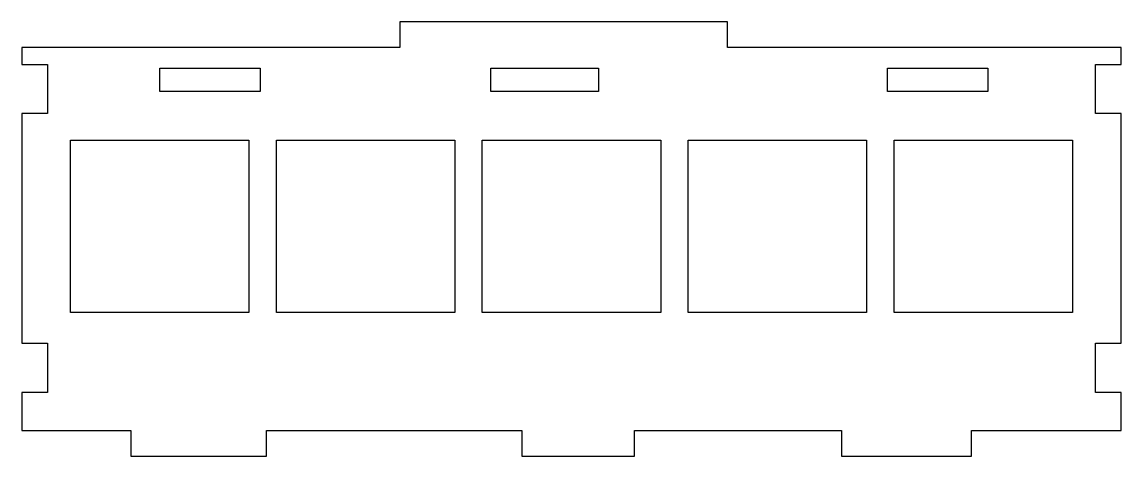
# Model space of a CAD drawing. Header units: millimetres. Extents: x -21.5 to 21.5, y -8.5 to 8.5.
import ezdxf

# ---------------------------------------------------------------- set-up
doc = ezdxf.new("R2010")
doc.units = ezdxf.units.MM
doc.layers.get('0').update_dxf_attribs({"linetype": 'CONTINUOUS'})

msp = doc.modelspace()

# ---------------------------------------------------------------- linework, layer by layer
for p, q in [((6.104, 8.492), (-6.714, 8.492)), ((-6.714, 8.492), (-6.714, 7.492)), ((6.104, 7.492), (6.104, 8.492)), ((-6.714, 7.492), (-21.492, 7.492)), ((-21.492, 7.492), (-21.492, 6.83)), ((21.492, 7.492), (6.104, 7.492)), ((21.492, 6.83), (21.492, 7.492)), ((-21.492, 6.83), (-20.492, 6.83)), ((-20.492, 6.83), (-20.492, 4.905)), ((-16.099, 5.765), (-16.099, 6.69)), ((-16.099, 6.69), (-12.174, 6.69)), ((-12.174, 6.69), (-12.174, 5.765)), ((-3.159, 5.765), (-3.159, 6.69)), ((-3.159, 6.69), (1.058, 6.69)), ((1.058, 6.69), (1.058, 5.765)), ((12.364, 5.765), (12.364, 6.69)), ((12.364, 6.69), (16.289, 6.69)), ((16.289, 6.69), (16.289, 5.765)), ((20.492, 4.905), (20.492, 6.83)), ((20.492, 6.83), (21.492, 6.83)), ((-12.174, 5.765), (-16.099, 5.765)), ((1.058, 5.765), (-3.159, 5.765)), ((16.289, 5.765), (12.364, 5.765)), ((-20.492, 4.905), (-21.492, 4.905)), ((-21.492, 4.905), (-21.492, -4.081)), ((21.492, 4.905), (20.492, 4.905)), ((21.492, -4.081), (21.492, 4.905)), ((-19.599, -2.872), (-19.599, 3.872)), ((-19.599, 3.872), (-12.619, 3.872)), ((-12.619, 3.872), (-12.619, -2.872)), ((-11.544, -2.872), (-11.544, 3.872)), ((-11.544, 3.872), (-4.565, 3.872)), ((-4.565, 3.872), (-4.565, -2.872)), ((-3.49, -2.872), (-3.49, 3.872)), ((-3.49, 3.872), (3.49, 3.872)), ((3.49, 3.872), (3.49, -2.872)), ((4.565, -2.872), (4.565, 3.872)), ((4.565, 3.872), (11.544, 3.872)), ((11.544, 3.872), (11.544, -2.872)), ((12.619, -2.872), (12.619, 3.872)), ((12.619, 3.872), (19.599, 3.872)), ((19.599, 3.872), (19.599, -2.872)), ((-12.619, -2.872), (-19.599, -2.872)), ((-4.565, -2.872), (-11.544, -2.872)), ((3.49, -2.872), (-3.49, -2.872)), ((11.544, -2.872), (4.565, -2.872)), ((19.599, -2.872), (12.619, -2.872)), ((-21.492, -4.081), (-20.492, -4.081)), ((-20.492, -4.081), (-20.492, -6.006)), ((20.492, -6.006), (20.492, -4.081)), ((20.492, -4.081), (21.492, -4.081)), ((-20.492, -6.006), (-21.492, -6.006)), ((-21.492, -6.006), (-21.492, -7.492)), ((21.492, -6.006), (20.492, -6.006)), ((21.492, -7.492), (21.492, -6.006)), ((-21.492, -7.492), (-17.239, -7.492)), ((-17.239, -7.492), (-17.239, -8.492)), ((-11.926, -8.492), (-11.926, -7.492)), ((-11.926, -7.492), (-1.943, -7.492)), ((-1.943, -7.492), (-1.943, -8.492)), ((2.467, -8.492), (2.467, -7.492)), ((2.467, -7.492), (10.565, -7.492)), ((10.565, -7.492), (10.565, -8.492)), ((15.64, -8.492), (15.64, -7.492)), ((15.64, -7.492), (21.492, -7.492)), ((-17.239, -8.492), (-11.926, -8.492)), ((-1.943, -8.492), (2.467, -8.492)), ((10.565, -8.492), (15.64, -8.492))]:
    msp.add_line(p, q)

doc.saveas('drawing.dxf')
